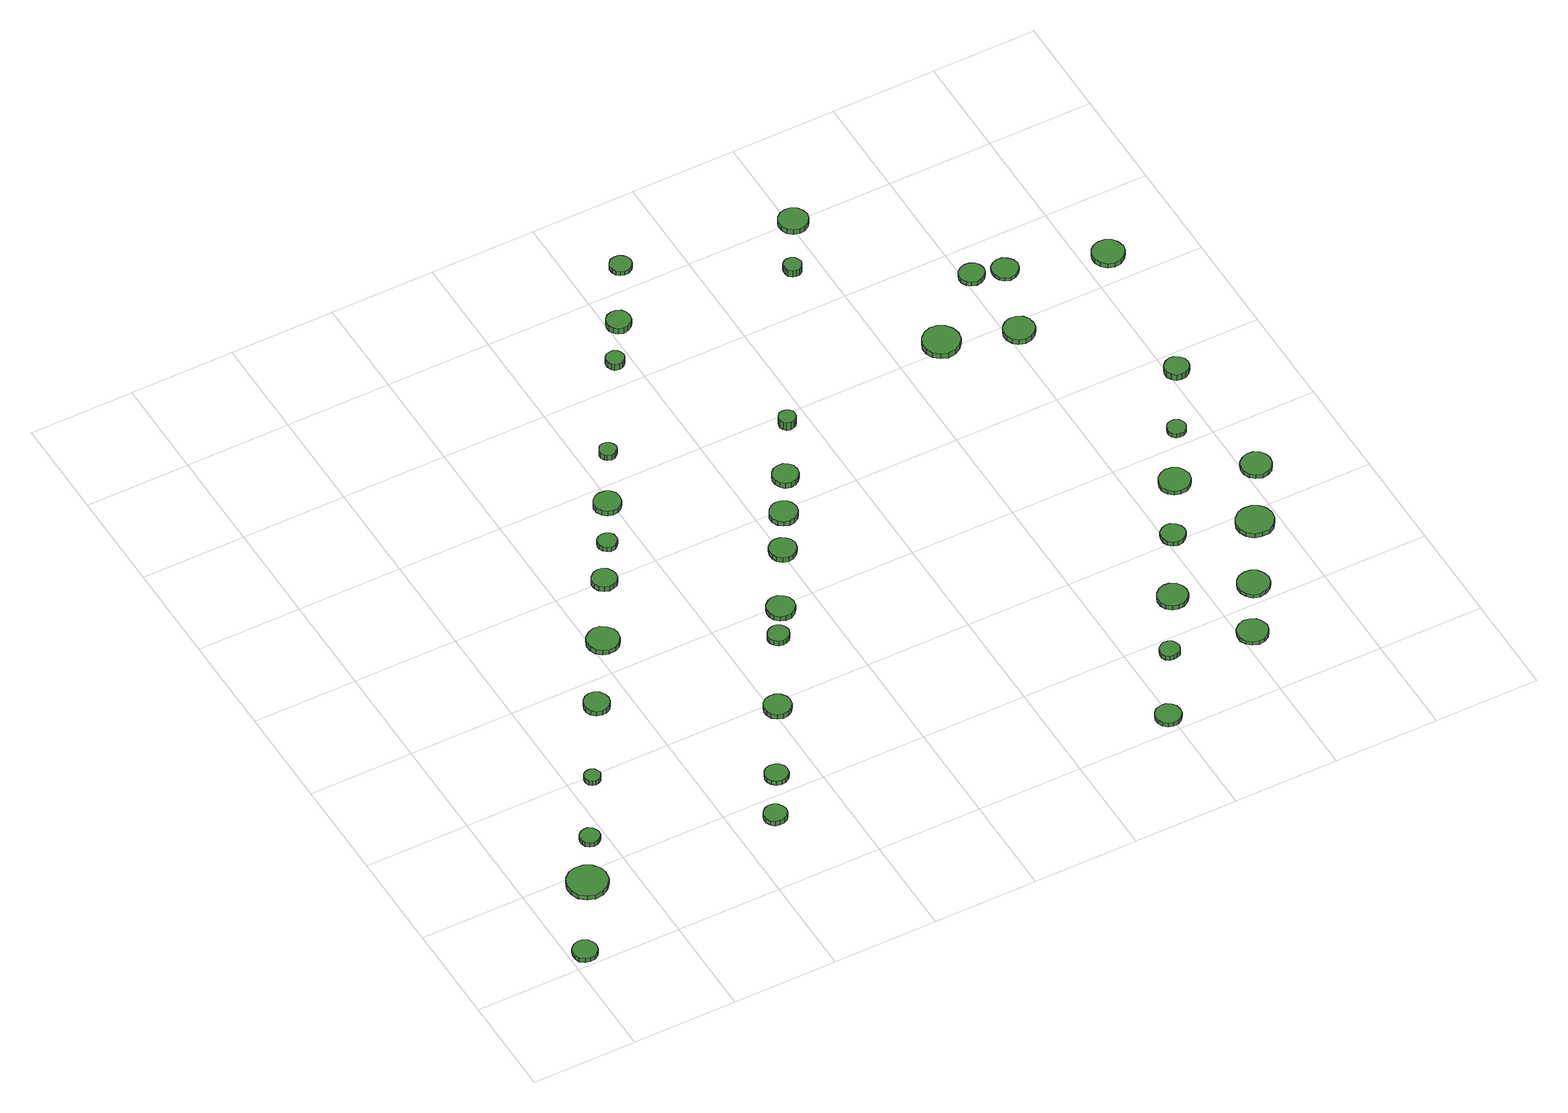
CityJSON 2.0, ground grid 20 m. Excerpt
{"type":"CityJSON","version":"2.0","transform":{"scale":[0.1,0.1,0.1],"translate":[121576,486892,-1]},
"CityObjects":{
"tree1":{"type":"SolitaryVegetationObject","attributes":{"function":"something"},"geometry":[{"type":"MultiSurface","lod":"1","boundaries":[[[0,1,2,3,4,5,6,7,8,9,10,11,12,13,14]],[[15,16,17,18,19,20,21,22,23,24,25,26,27,28,29]],[[0,29,28,1]],[[1,28,27,2]],[[2,27,26,3]],[[3,26,25,4]],[[4,25,24,5]],[[5,24,23,6]],[[6,23,22,7]],[[7,22,21,8]],[[8,21,20,9]],[[9,20,19,10]],[[10,19,18,11]],[[11,18,17,12]],[[12,17,16,13]],[[13,16,15,14]],[[14,15,29,0]]]}]},
"tree2":{"type":"SolitaryVegetationObject","attributes":{"function":"something"},"geometry":[{"type":"MultiSurface","lod":"1","boundaries":[[[30,31,32,33,34,35,36,37,38,39,40,41,42,43,44]],[[45,46,47,48,49,50,51,52,53,54,55,56,57,58,59]],[[30,59,58,31]],[[31,58,57,32]],[[32,57,56,33]],[[33,56,55,34]],[[34,55,54,35]],[[35,54,53,36]],[[36,53,52,37]],[[37,52,51,38]],[[38,51,50,39]],[[39,50,49,40]],[[40,49,48,41]],[[41,48,47,42]],[[42,47,46,43]],[[43,46,45,44]],[[44,45,59,30]]]}]},
"tree3":{"type":"SolitaryVegetationObject","attributes":{"function":"something"},"geometry":[{"type":"MultiSurface","lod":"1","boundaries":[[[60,61,62,63,64,65,66,67,68,69,70,71,72,73,74]],[[75,76,77,78,79,80,81,82,83,84,85,86,87,88,89]],[[60,89,88,61]],[[61,88,87,62]],[[62,87,86,63]],[[63,86,85,64]],[[64,85,84,65]],[[65,84,83,66]],[[66,83,82,67]],[[67,82,81,68]],[[68,81,80,69]],[[69,80,79,70]],[[70,79,78,71]],[[71,78,77,72]],[[72,77,76,73]],[[73,76,75,74]],[[74,75,89,60]]]}]},
"tree4":{"type":"SolitaryVegetationObject","attributes":{"function":"something"},"geometry":[{"type":"MultiSurface","lod":"1","boundaries":[[[90,91,92,93,94,95,96,97,98,99,100,101,102,103,104]],[[105,106,107,108,109,110,111,112,113,114,115,116,117,118,119]],[[90,119,118,91]],[[91,118,117,92]],[[92,117,116,93]],[[93,116,115,94]],[[94,115,114,95]],[[95,114,113,96]],[[96,113,112,97]],[[97,112,111,98]],[[98,111,110,99]],[[99,110,109,100]],[[100,109,108,101]],[[101,108,107,102]],[[102,107,106,103]],[[103,106,105,104]],[[104,105,119,90]]]}]},
"tree5":{"type":"SolitaryVegetationObject","attributes":{"function":"something"},"geometry":[{"type":"MultiSurface","lod":"1","boundaries":[[[120,121,122,123,124,125,126,127,128,129,130,131,132,133,134]],[[135,136,137,138,139,140,141,142,143,144,145,146,147,148,149]],[[120,149,148,121]],[[121,148,147,122]],[[122,147,146,123]],[[123,146,145,124]],[[124,145,144,125]],[[125,144,143,126]],[[126,143,142,127]],[[127,142,141,128]],[[128,141,140,129]],[[129,140,139,130]],[[130,139,138,131]],[[131,138,137,132]],[[132,137,136,133]],[[133,136,135,134]],[[134,135,149,120]]]}]},
"tree6":{"type":"SolitaryVegetationObject","attributes":{"function":"something"},"geometry":[{"type":"MultiSurface","lod":"1","boundaries":[[[150,151,152,153,154,155,156,157,158,159,160,161,162,163,164]],[[165,166,167,168,169,170,171,172,173,174,175,176,177,178,179]],[[150,179,178,151]],[[151,178,177,152]],[[152,177,176,153]],[[153,176,175,154]],[[154,175,174,155]],[[155,174,173,156]],[[156,173,172,157]],[[157,172,171,158]],[[158,171,170,159]],[[159,170,169,160]],[[160,169,168,161]],[[161,168,167,162]],[[162,167,166,163]],[[163,166,165,164]],[[164,165,179,150]]]}]},
"tree7":{"type":"SolitaryVegetationObject","attributes":{"function":"something"},"geometry":[{"type":"MultiSurface","lod":"1","boundaries":[[[180,181,182,183,184,185,186,187,188,189,190,191,192,193,194]],[[195,196,197,198,199,200,201,202,203,204,205,206,207,208,209]],[[180,209,208,181]],[[181,208,207,182]],[[182,207,206,183]],[[183,206,205,184]],[[184,205,204,185]],[[185,204,203,186]],[[186,203,202,187]],[[187,202,201,188]],[[188,201,200,189]],[[189,200,199,190]],[[190,199,198,191]],[[191,198,197,192]],[[192,197,196,193]],[[193,196,195,194]],[[194,195,209,180]]]}]},
"tree8":{"type":"SolitaryVegetationObject","attributes":{"function":"something"},"geometry":[{"type":"MultiSurface","lod":"1","boundaries":[[[210,211,212,213,214,215,216,217,218,219,220,221,222,223,224]],[[225,226,227,228,229,230,231,232,233,234,235,236,237,238,239]],[[210,239,238,211]],[[211,238,237,212]],[[212,237,236,213]],[[213,236,235,214]],[[214,235,234,215]],[[215,234,233,216]],[[216,233,232,217]],[[217,232,231,218]],[[218,231,230,219]],[[219,230,229,220]],[[220,229,228,221]],[[221,228,227,222]],[[222,227,226,223]],[[223,226,225,224]],[[224,225,239,210]]]}]},
"tree9":{"type":"SolitaryVegetationObject","attributes":{"function":"something"},"geometry":[{"type":"MultiSurface","lod":"1","boundaries":[[[240,241,242,243,244,245,246,247,248,249,250,251,252,253,254]],[[255,256,257,258,259,260,261,262,263,264,265,266,267,268,269]],[[240,269,268,241]],[[241,268,267,242]],[[242,267,266,243]],[[243,266,265,244]],[[244,265,264,245]],[[245,264,263,246]],[[246,263,262,247]],[[247,262,261,248]],[[248,261,260,249]],[[249,260,259,250]],[[250,259,258,251]],[[251,258,257,252]],[[252,257,256,253]],[[253,256,255,254]],[[254,255,269,240]]]}]},
"tree10":{"type":"SolitaryVegetationObject","attributes":{"function":"something"},"geometry":[{"type":"MultiSurface","lod":"1","boundaries":[[[270,271,272,273,274,275,276,277,278,279,280,281,282,283,284]],[[285,286,287,288,289,290,291,292,293,294,295,296,297,298,299]],[[270,299,298,271]],[[271,298,297,272]],[[272,297,296,273]],[[273,296,295,274]],[[274,295,294,275]],[[275,294,293,276]],[[276,293,292,277]],[[277,292,291,278]],[[278,291,290,279]],[[279,290,289,280]],[[280,289,288,281]],[[281,288,287,282]],[[282,287,286,283]],[[283,286,285,284]],[[284,285,299,270]]]}]},
"tree11":{"type":"SolitaryVegetationObject","attributes":{"function":"something"},"geometry":[{"type":"MultiSurface","lod":"1","boundaries":[[[300,301,302,303,304,305,306,307,308,309,310,311,312,313,314]],[[315,316,317,318,319,320,321,322,323,324,325,326,327,328,329]],[[300,329,328,301]],[[301,328,327,302]],[[302,327,326,303]],[[303,326,325,304]],[[304,325,324,305]],[[305,324,323,306]],[[306,323,322,307]],[[307,322,321,308]],[[308,321,320,309]],[[309,320,319,310]],[[310,319,318,311]],[[311,318,317,312]],[[312,317,316,313]],[[313,316,315,314]],[[314,315,329,300]]]}]},
"tree12":{"type":"SolitaryVegetationObject","attributes":{"function":"something"},"geometry":[{"type":"MultiSurface","lod":"1","boundaries":[[[330,331,332,333,334,335,336,337,338,339,340,341,342,343,344]],[[345,346,347,348,349,350,351,352,353,354,355,356,357,358,359]],[[330,359,358,331]],[[331,358,357,332]],[[332,357,356,333]],[[333,356,355,334]],[[334,355,354,335]],[[335,354,353,336]],[[336,353,352,337]],[[337,352,351,338]],[[338,351,350,339]],[[339,350,349,340]],[[340,349,348,341]],[[341,348,347,342]],[[342,347,346,343]],[[343,346,345,344]],[[344,345,359,330]]]}]},
"tree13":{"type":"SolitaryVegetationObject","attributes":{"function":"something"},"geometry":[{"type":"MultiSurface","lod":"1","boundaries":[[[360,361,362,363,364,365,366,367,368,369,370,371,372,373,374]],[[375,376,377,378,379,380,381,382,383,384,385,386,387,388,389]],[[360,389,388,361]],[[361,388,387,362]],[[362,387,386,363]],[[363,386,385,364]],[[364,385,384,365]],[[365,384,383,366]],[[366,383,382,367]],[[367,382,381,368]],[[368,381,380,369]],[[369,380,379,370]],[[370,379,378,371]],[[371,378,377,372]],[[372,377,376,373]],[[373,376,375,374]],[[374,375,389,360]]]}]},
"tree14":{"type":"SolitaryVegetationObject","attributes":{"function":"something"},"geometry":[{"type":"MultiSurface","lod":"1","boundaries":[[[390,391,392,393,394,395,396,397,398,399,400,401,402,403,404]],[[405,406,407,408,409,410,411,412,413,414,415,416,417,418,419]],[[390,419,418,391]],[[391,418,417,392]],[[392,417,416,393]],[[393,416,415,394]],[[394,415,414,395]],[[395,414,413,396]],[[396,413,412,397]],[[397,412,411,398]],[[398,411,410,399]],[[399,410,409,400]],[[400,409,408,401]],[[401,408,407,402]],[[402,407,406,403]],[[403,406,405,404]],[[404,405,419,390]]]}]},
"tree15":{"type":"SolitaryVegetationObject","attributes":{"function":"something"},"geometry":[{"type":"MultiSurface","lod":"1","boundaries":[[[420,421,422,423,424,425,426,427,428,429,430,431,432,433,434]],[[435,436,437,438,439,440,441,442,443,444,445,446,447,448,449]],[[420,449,448,421]],[[421,448,447,422]],[[422,447,446,423]],[[423,446,445,424]],[[424,445,444,425]],[[425,444,443,426]],[[426,443,442,427]],[[427,442,441,428]],[[428,441,440,429]],[[429,440,439,430]],[[430,439,438,431]],[[431,438,437,432]],[[432,437,436,433]],[[433,436,435,434]],[[434,435,449,420]]]}]},
"tree16":{"type":"SolitaryVegetationObject","attributes":{"function":"something"},"geometry":[{"type":"MultiSurface","lod":"1","boundaries":[[[450,451,452,453,454,455,456,457,458,459,460,461,462,463,464]],[[465,466,467,468,469,470,471,472,473,474,475,476,477,478,479]],[[450,479,478,451]],[[451,478,477,452]],[[452,477,476,453]],[[453,476,475,454]],[[454,475,474,455]],[[455,474,473,456]],[[456,473,472,457]],[[457,472,471,458]],[[458,471,470,459]],[[459,470,469,460]],[[460,469,468,461]],[[461,468,467,462]],[[462,467,466,463]],[[463,466,465,464]],[[464,465,479,450]]]}]},
"tree17":{"type":"SolitaryVegetationObject","attributes":{"function":"something"},"geometry":[{"type":"MultiSurface","lod":"1","boundaries":[[[480,481,482,483,484,485,486,487,488,489,490,491,492,493,494]],[[495,496,497,498,499,500,501,502,503,504,505,506,507,508,509]],[[480,509,508,481]],[[481,508,507,482]],[[482,507,506,483]],[[483,506,505,484]],[[484,505,504,485]],[[485,504,503,486]],[[486,503,502,487]],[[487,502,501,488]],[[488,501,500,489]],[[489,500,499,490]],[[490,499,498,491]],[[491,498,497,492]],[[492,497,496,493]],[[493,496,495,494]],[[494,495,509,480]]]}]},
"tree18":{"type":"SolitaryVegetationObject","attributes":{"function":"something"},"geometry":[{"type":"MultiSurface","lod":"1","boundaries":[[[510,511,512,513,514,515,516,517,518,519,520,521,522,523,524]],[[525,526,527,528,529,530,531,532,533,534,535,536,537,538,539]],[[510,539,538,511]],[[511,538,537,512]],[[512,537,536,513]],[[513,536,535,514]],[[514,535,534,515]],[[515,534,533,516]],[[516,533,532,517]],[[517,532,531,518]],[[518,531,530,519]],[[519,530,529,520]],[[520,529,528,521]],[[521,528,527,522]],[[522,527,526,523]],[[523,526,525,524]],[[524,525,539,510]]]}]},
"tree19":{"type":"SolitaryVegetationObject","attributes":{"function":"something"},"geometry":[{"type":"MultiSurface","lod":"1","boundaries":[[[540,541,542,543,544,545,546,547,548,549,550,551,552,553,554]],[[555,556,557,558,559,560,561,562,563,564,565,566,567,568,569]],[[540,569,568,541]],[[541,568,567,542]],[[542,567,566,543]],[[543,566,565,544]],[[544,565,564,545]],[[545,564,563,546]],[[546,563,562,547]],[[547,562,561,548]],[[548,561,560,549]],[[549,560,559,550]],[[550,559,558,551]],[[551,558,557,552]],[[552,557,556,553]],[[553,556,555,554]],[[554,555,569,540]]]}]},
"tree20":{"type":"SolitaryVegetationObject","attributes":{"function":"something"},"geometry":[{"type":"MultiSurface","lod":"1","boundaries":[[[570,571,572,573,574,575,576,577,578,579,580,581,582,583,584]],[[585,586,587,588,589,590,591,592,593,594,595,596,597,598,599]],[[570,599,598,571]],[[571,598,597,572]],[[572,597,596,573]],[[573,596,595,574]],[[574,595,594,575]],[[575,594,593,576]],[[576,593,592,577]],[[577,592,591,578]],[[578,591,590,579]],[[579,590,589,580]],[[580,589,588,581]],[[581,588,587,582]],[[582,587,586,583]],[[583,586,585,584]],[[584,585,599,570]]]}]},
"tree21":{"type":"SolitaryVegetationObject","attributes":{"function":"something"},"geometry":[{"type":"MultiSurface","lod":"1","boundaries":[[[600,601,602,603,604,605,606,607,608,609,610,611,612,613,614]],[[615,616,617,618,619,620,621,622,623,624,625,626,627,628,629]],[[600,629,628,601]],[[601,628,627,602]],[[602,627,626,603]],[[603,626,625,604]],[[604,625,624,605]],[[605,624,623,606]],[[606,623,622,607]],[[607,622,621,608]],[[608,621,620,609]],[[609,620,619,610]],[[610,619,618,611]],[[611,618,617,612]],[[612,617,616,613]],[[613,616,615,614]],[[614,615,629,600]]]}]},
"tree22":{"type":"SolitaryVegetationObject","attributes":{"function":"something"},"geometry":[{"type":"MultiSurface","lod":"1","boundaries":[[[630,631,632,633,634,635,636,637,638,639,640,641,642,643,644]],[[645,646,647,648,649,650,651,652,653,654,655,656,657,658,659]],[[630,659,658,631]],[[631,658,657,632]],[[632,657,656,633]],[[633,656,655,634]],[[634,655,654,635]],[[635,654,653,636]],[[636,653,652,637]],[[637,652,651,638]],[[638,651,650,639]],[[639,650,649,640]],[[640,649,648,641]],[[641,648,647,642]],[[642,647,646,643]],[[643,646,645,644]],[[644,645,659,630]]]}]},
"tree23":{"type":"SolitaryVegetationObject","attributes":{"function":"something"},"geometry":[{"type":"MultiSurface","lod":"1","boundaries":[[[660,661,662,663,664,665,666,667,668,669,670,671,672,673,674]],[[675,676,677,678,679,680,681,682,683,684,685,686,687,688,689]],[[660,689,688,661]],[[661,688,687,662]],[[662,687,686,663]],[[663,686,685,664]],[[664,685,684,665]],[[665,684,683,666]],[[666,683,682,667]],[[667,682,681,668]],[[668,681,680,669]],[[669,680,679,670]],[[670,679,678,671]],[[671,678,677,672]],[[672,677,676,673]],[[673,676,675,674]],[[674,675,689,660]]]}]},
"tree24":{"type":"SolitaryVegetationObject","attributes":{"function":"something"},"geometry":[{"type":"MultiSurface","lod":"1","boundaries":[[[690,691,692,693,694,695,696,697,698,699,700,701,702,703,704]],[[705,706,707,708,709,710,711,712,713,714,715,716,717,718,719]],[[690,719,718,691]],[[691,718,717,692]],[[692,717,716,693]],[[693,716,715,694]],[[694,715,714,695]],[[695,714,713,696]],[[696,713,712,697]],[[697,712,711,698]],[[698,711,710,699]],[[699,710,709,700]],[[700,709,708,701]],[[701,708,707,702]],[[702,707,706,703]],[[703,706,705,704]],[[704,705,719,690]]]}]},
"tree25":{"type":"SolitaryVegetationObject","attributes":{"function":"something"},"geometry":[{"type":"MultiSurface","lod":"1","boundaries":[[[720,721,722,723,724,725,726,727,728,729,730,731,732,733,734]],[[735,736,737,738,739,740,741,742,743,744,745,746,747,748,749]],[[720,749,748,721]],[[721,748,747,722]],[[722,747,746,723]],[[723,746,745,724]],[[724,745,744,725]],[[725,744,743,726]],[[726,743,742,727]],[[727,742,741,728]],[[728,741,740,729]],[[729,740,739,730]],[[730,739,738,731]],[[731,738,737,732]],[[732,737,736,733]],[[733,736,735,734]],[[734,735,749,720]]]}]},
"tree26":{"type":"SolitaryVegetationObject","attributes":{"function":"something"},"geometry":[{"type":"MultiSurface","lod":"1","boundaries":[[[750,751,752,753,754,755,756,757,758,759,760,761,762,763,764]],[[765,766,767,768,769,770,771,772,773,774,775,776,777,778,779]],[[750,779,778,751]],[[751,778,777,752]],[[752,777,776,753]],[[753,776,775,754]],[[754,775,774,755]],[[755,774,773,756]],[[756,773,772,757]],[[757,772,771,758]],[[758,771,770,759]],[[759,770,769,760]],[[760,769,768,761]],[[761,768,767,762]],[[762,767,766,763]],[[763,766,765,764]],[[764,765,779,750]]]}]},
"tree27":{"type":"SolitaryVegetationObject","attributes":{"function":"something"},"geometry":[{"type":"MultiSurface","lod":"1","boundaries":[[[780,781,782,783,784,785,786,787,788,789,790,791,792,793,794]],[[795,796,797,798,799,800,801,802,803,804,805,806,807,808,809]],[[780,809,808,781]],[[781,808,807,782]],[[782,807,806,783]],[[783,806,805,784]],[[784,805,804,785]],[[785,804,803,786]],[[786,803,802,787]],[[787,802,801,788]],[[788,801,800,789]],[[789,800,799,790]],[[790,799,798,791]],[[791,798,797,792]],[[792,797,796,793]],[[793,796,795,794]],[[794,795,809,780]]]}]},
"tree28":{"type":"SolitaryVegetationObject","attributes":{"function":"something"},"geometry":[{"type":"MultiSurface","lod":"1","boundaries":[[[810,811,812,813,814,815,816,817,818,819,820,821,822,823,824]],[[825,826,827,828,829,830,831,832,833,834,835,836,837,838,839]],[[810,839,838,811]],[[811,838,837,812]],[[812,837,836,813]],[[813,836,835,814]],[[814,835,834,815]],[[815,834,833,816]],[[816,833,832,817]],[[817,832,831,818]],[[818,831,830,819]],[[819,830,829,820]],[[820,829,828,821]],[[821,828,827,822]],[[822,827,826,823]],[[823,826,825,824]],[[824,825,839,810]]]}]},
"tree29":{"type":"SolitaryVegetationObject","attributes":{"function":"something"},"geometry":[{"type":"MultiSurface","lod":"1","boundaries":[[[840,841,842,843,844,845,846,847,848,849,850,851,852,853,854]],[[855,856,857,858,859,860,861,862,863,864,865,866,867,868,869]],[[840,869,868,841]],[[841,868,867,842]],[[842,867,866,843]],[[843,866,865,844]],[[844,865,864,845]],[[845,864,863,846]],[[846,863,862,847]],[[847,862,861,848]],[[848,861,860,849]],[[849,860,859,850]],[[850,859,858,851]],[[851,858,857,852]],[[852,857,856,853]],[[853,856,855,854]],[[854,855,869,840]]]}]},
"tree30":{"type":"SolitaryVegetationObject","attributes":{"function":"something"},"geometry":[{"type":"MultiSurface","lod":"1","boundaries":[[[870,871,872,873,874,875,876,877,878,879,880,881,882,883,884]],[[885,886,887,888,889,890,891,892,893,894,895,896,897,898,899]],[[870,899,898,871]],[[871,898,897,872]],[[872,897,896,873]],[[873,896,895,874]],[[874,895,894,875]],[[875,894,893,876]],[[876,893,892,877]],[[877,892,891,878]],[[878,891,890,879]],[[879,890,889,880]],[[880,889,888,881]],[[881,888,887,882]],[[882,887,886,883]],[[883,886,885,884]],[[884,885,899,870]]]}]},
"tree31":{"type":"SolitaryVegetationObject","attributes":{"function":"something"},"geometry":[{"type":"MultiSurface","lod":"1","boundaries":[[[900,901,902,903,904,905,906,907,908,909,910,911,912,913,914]],[[915,916,917,918,919,920,921,922,923,924,925,926,927,928,929]],[[900,929,928,901]],[[901,928,927,902]],[[902,927,926,903]],[[903,926,925,904]],[[904,925,924,905]],[[905,924,923,906]],[[906,923,922,907]],[[907,922,921,908]],[[908,921,920,909]],[[909,920,919,910]],[[910,919,918,911]],[[911,918,917,912]],[[912,917,916,913]],[[913,916,915,914]],[[914,915,929,900]]]}]},
"tree32":{"type":"SolitaryVegetationObject","attributes":{"function":"something"},"geometry":[{"type":"MultiSurface","lod":"1","boundaries":[[[930,931,932,933,934,935,936,937,938,939,940,941,942,943,944]],[[945,946,947,948,949,950,951,952,953,954,955,956,957,958,959]],[[930,959,958,931]],[[931,958,957,932]],[[932,957,956,933]],[[933,956,955,934]],[[934,955,954,935]],[[935,954,953,936]],[[936,953,952,937]],[[937,952,951,938]],[[938,951,950,939]],[[939,950,949,940]],[[940,949,948,941]],[[941,948,947,942]],[[942,947,946,943]],[[943,946,945,944]],[[944,945,959,930]]]}]},
"tree33":{"type":"SolitaryVegetationObject","attributes":{"function":"something"},"geometry":[{"type":"MultiSurface","lod":"1","boundaries":[[[960,961,962,963,964,965,966,967,968,969,970,971,972,973,974]],[[975,976,977,978,979,980,981,982,983,984,985,986,987,988,989]],[[960,989,988,961]],[[961,988,987,962]],[[962,987,986,963]],[[963,986,985,964]],[[964,985,984,965]],[[965,984,983,966]],[[966,983,982,967]],[[967,982,981,968]],[[968,981,980,969]],[[969,980,979,970]],[[970,979,978,971]],[[971,978,977,972]],[[972,977,976,973]],[[973,976,975,974]],[[974,975,989,960]]]}]},
"tree34":{"type":"SolitaryVegetationObject","attributes":{"function":"something"},"geometry":[{"type":"MultiSurface","lod":"1","boundaries":[[[990,991,992,993,994,995,996,997,998,999,1000,1001,1002,1003,1004]],[[1005,1006,1007,1008,1009,1010,1011,1012,1013,1014,1015,1016,1017,1018,1019]],[[990,1019,1018,991]],[[991,1018,1017,992]],[[992,1017,1016,993]],[[993,1016,1015,994]],[[994,1015,1014,995]],[[995,1014,1013,996]],[[996,1013,1012,997]],[[997,1012,1011,998]],[[998,1011,1010,999]],[[999,1010,1009,1000]],[[1000,1009,1008,1001]],[[1001,1008,1007,1002]],[[1002,1007,1006,1003]],[[1003,1006,1005,1004]],[[1004,1005,1019,990]]]}]},
"tree35":{"type":"SolitaryVegetationObject","attributes":{"function":"something"},"geometry":[{"type":"MultiSurface","lod":"1","boundaries":[[[1020,1021,1022,1023,1024,1025,1026,1027,1028,1029,1030,1031,1032,1033,1034]],[[1035,1036,1037,1038,1039,1040,1041,1042,1043,1044,1045,1046,1047,1048,1049]],[[1020,1049,1048,1021]],[[1021,1048,1047,1022]],[[1022,1047,1046,1023]],[[1023,1046,1045,1024]],[[1024,1045,1044,1025]],[[1025,1044,1043,1026]],[[1026,1043,1042,1027]],[[1027,1042,1041,1028]],[[1028,1041,1040,1029]],[[1029,1040,1039,1030]],[[1030,1039,1038,1031]],[[1031,1038,1037,1032]],[[1032,1037,1036,1033]],[[1033,1036,1035,1034]],[[1034,1035,1049,1020]]]}]},
"tree36":{"type":"SolitaryVegetationObject","attributes":{"function":"something"},"geometry":[{"type":"MultiSurface","lod":"1","boundaries":[[[1050,1051,1052,1053,1054,1055,1056,1057,1058,1059,1060,1061,1062,1063,1064]],[[1065,1066,1067,1068,1069,1070,1071,1072,1073,1074,1075,1076,1077,1078,1079]],[[1050,1079,1078,1051]],[[1051,1078,1077,1052]],[[1052,1077,1076,1053]],[[1053,1076,1075,1054]],[[1054,1075,1074,1055]],[[1055,1074,1073,1056]],[[1056,1073,1072,1057]],[[1057,1072,1071,1058]],[[1058,1071,1070,1059]],[[1059,1070,1069,1060]],[[1060,1069,1068,1061]],[[1061,1068,1067,1062]],[[1062,1067,1066,1063]],[[1063,1066,1065,1064]],[[1064,1065,1079,1050]]]}]},
"tree37":{"type":"SolitaryVegetationObject","attributes":{"function":"something"},"geometry":[{"type":"MultiSurface","lod":"1","boundaries":[[[1080,1081,1082,1083,1084,1085,1086,1087,1088,1089,1090,1091,1092,1093,1094]],[[1095,1096,1097,1098,1099,1100,1101,1102,1103,1104,1105,1106,1107,1108,1109]],[[1080,1109,1108,1081]],[[1081,1108,1107,1082]],[[1082,1107,1106,1083]],[[1083,1106,1105,1084]],[[1084,1105,1104,1085]],[[1085,1104,1103,1086]],[[1086,1103,1102,1087]],[[1087,1102,1101,1088]],[[1088,1101,1100,1089]],[[1089,1100,1099,1090]],[[1090,1099,1098,1091]],[[1091,1098,1097,1092]],[[1092,1097,1096,1093]],[[1093,1096,1095,1094]],[[1094,1095,1109,1080]]]}]},
"tree38":{"type":"SolitaryVegetationObject","attributes":{"function":"something"},"geometry":[{"type":"MultiSurface","lod":"1","boundaries":[[[1110,1111,1112,1113,1114,1115,1116,1117,1118,1119,1120,1121,1122,1123,1124]],[[1125,1126,1127,1128,1129,1130,1131,1132,1133,1134,1135,1136,1137,1138,1139]],[[1110,1139,1138,1111]],[[1111,1138,1137,1112]],[[1112,1137,1136,1113]],[[1113,1136,1135,1114]],[[1114,1135,1134,1115]],[[1115,1134,1133,1116]],[[1116,1133,1132,1117]],[[1117,1132,1131,1118]],[[1118,1131,1130,1119]],[[1119,1130,1129,1120]],[[1120,1129,1128,1121]],[[1121,1128,1127,1122]],[[1122,1127,1126,1123]],[[1123,1126,1125,1124]],[[1124,1125,1139,1110]]]}]},
"tree39":{"type":"SolitaryVegetationObject","attributes":{"function":"something"},"geometry":[{"type":"MultiSurface","lod":"1","boundaries":[[[1140,1141,1142,1143,1144,1145,1146,1147,1148,1149,1150,1151,1152,1153,1154]],[[1155,1156,1157,1158,1159,1160,1161,1162,1163,1164,1165,1166,1167,1168,1169]],[[1140,1169,1168,1141]],[[1141,1168,1167,1142]],[[1142,1167,1166,1143]],[[1143,1166,1165,1144]],[[1144,1165,1164,1145]],[[1145,1164,1163,1146]],[[1146,1163,1162,1147]],[[1147,1162,1161,1148]],[[1148,1161,1160,1149]],[[1149,1160,1159,1150]],[[1150,1159,1158,1151]],[[1151,1158,1157,1152]],[[1152,1157,1156,1153]],[[1153,1156,1155,1154]],[[1154,1155,1169,1140]]]}]},
"tree40":{"type":"SolitaryVegetationObject","attributes":{"function":"something"},"geometry":[{"type":"MultiSurface","lod":"1","boundaries":[[[1170,1171,1172,1173,1174,1175,1176,1177,1178,1179,1180,1181,1182,1183,1184]],[[1185,1186,1187,1188,1189,1190,1191,1192,1193,1194,1195,1196,1197,1198,1199]],[[1170,1199,1198,1171]],[[1171,1198,1197,1172]],[[1172,1197,1196,1173]],[[1173,1196,1195,1174]],[[1174,1195,1194,1175]],[[1175,1194,1193,1176]],[[1176,1193,1192,1177]],[[1177,1192,1191,1178]],[[1178,1191,1190,1179]],[[1179,1190,1189,1180]],[[1180,1189,1188,1181]],[[1181,1188,1187,1182]],[[1182,1187,1186,1183]],[[1183,1186,1185,1184]],[[1184,1185,1199,1170]]]}]}
},
"vertices":[
[52,29,16],[50,38,16],[45,46,16],[36,51,16],[27,52,16],[18,49,16],[10,42,16],[7,33,16],[7,24,16],[10,15,16],[18,9,16],[27,6,16],[36,7,16],[45,12,16],[50,19,16],[50,19,7],[45,12,7],[36,7,7],[27,6,7],[18,9,7],[10,15,7],[7,24,7],[7,33,7],[10,42,7],[18,49,7],[27,52,7],[36,51,7],[45,46,7],[50,38,7],[52,29,7],
[152,173,16],[149,188,16],[139,201,16],[126,209,16],[110,210,16],[95,206,16],[83,195,16],[77,181,16],[77,165,16],[83,150,16],[95,140,16],[110,135,16],[126,137,16],[139,145,16],[149,157,16],[149,157,6],[139,145,6],[126,137,6],[110,135,6],[95,140,6],[83,150,6],[77,165,6],[77,181,6],[83,195,6],[95,206,6],[110,210,6],[126,209,6],[139,201,6],[149,188,6],[152,173,6],
[190,266,16],[188,273,16],[183,280,16],[177,284,16],[169,284,16],[162,282,16],[156,277,16],[153,270,16],[153,262,16],[156,255,16],[162,250,16],[169,247,16],[177,248,16],[183,252,16],[188,258,16],[188,258,6],[183,252,6],[177,248,6],[169,247,6],[162,250,6],[156,255,6],[153,262,6],[153,270,6],[156,277,6],[162,282,6],[169,284,6],[177,284,6],[183,280,6],[188,273,6],[190,266,6],
[261,391,16],[259,397,16],[256,402,16],[250,406,16],[244,406,16],[238,404,16],[233,400,16],[231,394,16],[231,388,16],[233,382,16],[238,378,16],[244,376,16],[250,377,16],[256,380,16],[259,385,16],[259,385,6],[256,380,6],[250,377,6],[244,376,6],[238,378,6],[233,382,6],[231,388,6],[231,394,6],[233,400,6],[238,404,6],[244,406,6],[250,406,6],[256,402,6],[259,397,6],[261,391,6],
[362,542,17],[360,552,17],[354,560,17],[346,565,17],[336,566,17],[326,563,17],[319,556,17],[315,547,17],[315,537,17],[319,528,17],[326,521,17],[336,518,17],[346,519,17],[354,524,17],[360,532,17],[360,532,6],[354,524,6],[346,519,6],[336,518,6],[326,521,6],[319,528,6],[315,537,6],[315,547,6],[319,556,6],[326,563,6],[336,566,6],[346,565,6],[354,560,6],[360,552,6],[362,542,6],
[501,156,17],[499,164,17],[494,172,17],[486,176,17],[477,177,17],[469,174,17],[462,168,17],[459,160,17],[459,151,17],[462,143,17],[469,137,17],[477,135,17],[486,136,17],[494,140,17],[499,147,17],[499,147,6],[494,140,6],[486,136,6],[477,135,6],[469,137,6],[462,143,6],[459,151,6],[459,160,6],[462,168,6],[469,174,6],[477,177,6],[486,176,6],[494,172,6],[499,164,6],[501,156,6],
[550,240,16],[549,249,16],[543,256,16],[536,260,16],[527,261,16],[518,259,16],[512,253,16],[508,244,16],[508,236,16],[512,228,16],[518,222,16],[527,219,16],[536,220,16],[543,224,16],[549,231,16],[549,231,6],[543,224,6],[536,220,6],[527,219,6],[518,222,6],[512,228,6],[508,236,6],[508,244,6],[512,253,6],[518,259,6],[527,261,6],[536,260,6],[543,256,6],[549,249,6],[550,240,6],
[452,670,17],[450,682,17],[442,692,17],[432,699,17],[419,700,17],[408,696,17],[398,688,17],[393,676,17],[393,664,17],[398,653,17],[408,645,17],[419,641,17],[432,642,17],[442,648,17],[450,658,17],[450,658,6],[442,648,6],[432,642,6],[419,641,6],[408,645,6],[398,653,6],[393,664,6],[393,676,6],[398,688,6],[408,696,6],[419,700,6],[432,699,6],[442,692,6],[450,682,6],[452,670,6],
[636,383,17],[634,393,17],[627,402,17],[618,407,17],[608,408,17],[598,405,17],[590,398,17],[586,388,17],[586,378,17],[590,368,17],[598,361,17],[608,358,17],[618,359,17],[627,364,17],[634,373,17],[634,373,6],[627,364,6],[618,359,6],[608,358,6],[598,361,6],[590,368,6],[586,378,6],[586,388,6],[590,398,6],[598,405,6],[608,408,6],[618,407,6],[627,402,6],[634,393,6],[636,383,6],
[519,798,17],[517,807,17],[512,815,17],[503,820,17],[494,821,17],[485,818,17],[477,811,17],[473,803,17],[473,793,17],[477,784,17],[485,778,17],[494,775,17],[503,776,17],[512,780,17],[517,788,17],[517,788,6],[512,780,6],[503,776,6],[494,775,6],[485,778,6],[477,784,6],[473,793,6],[473,803,6],[477,811,6],[485,818,6],[494,821,6],[503,820,6],[512,815,6],[517,807,6],[519,798,6],
[563,875,16],[562,883,16],[557,889,16],[551,893,16],[543,893,16],[536,891,16],[530,886,16],[527,879,16],[527,872,16],[530,865,16],[536,860,16],[543,857,16],[551,858,16],[557,862,16],[562,868,16],[562,868,6],[557,862,6],[551,858,6],[543,857,6],[536,860,6],[530,865,6],[527,872,6],[527,879,6],[530,886,6],[536,891,6],[543,893,6],[551,893,6],[557,889,6],[562,883,6],[563,875,6],
[716,533,17],[714,541,17],[709,548,17],[702,552,17],[694,553,17],[686,550,17],[680,544,17],[676,537,17],[676,528,17],[680,521,17],[686,515,17],[694,513,17],[702,514,17],[709,518,17],[714,525,17],[714,525,6],[709,518,6],[702,514,6],[694,513,6],[686,515,6],[680,521,6],[676,528,6],[676,537,6],[680,544,6],[686,550,6],[694,553,6],[702,552,6],[709,548,6],[714,541,6],[716,533,6],
[616,957,17],[614,968,17],[608,976,17],[599,981,17],[589,982,17],[579,979,17],[571,972,17],[566,963,17],[566,952,17],[571,942,17],[579,935,17],[589,932,17],[599,933,17],[608,939,17],[614,947,17],[614,947,6],[608,939,6],[599,933,6],[589,932,6],[579,935,6],[571,942,6],[566,952,6],[566,963,6],[571,972,6],[579,979,6],[589,982,6],[599,981,6],[608,976,6],[614,968,6],[616,957,6],
[757,588,17],[755,599,17],[748,607,17],[739,613,17],[728,614,17],[718,611,17],[710,603,17],[706,593,17],[706,583,17],[710,573,17],[718,566,17],[728,562,17],[739,563,17],[748,569,17],[755,578,17],[755,578,6],[748,569,6],[739,563,6],[728,562,6],[718,566,6],[710,573,6],[706,583,6],[706,593,6],[710,603,6],[718,611,6],[728,614,6],[739,613,6],[748,607,6],[755,599,6],[757,588,6],
[669,1066,19],[667,1072,19],[663,1078,19],[658,1081,19],[651,1082,19],[644,1080,19],[640,1075,19],[637,1069,19],[637,1063,19],[640,1056,19],[644,1052,19],[651,1050,19],[658,1051,19],[663,1054,19],[667,1059,19],[667,1059,6],[663,1054,6],[658,1051,6],[651,1050,6],[644,1052,6],[640,1056,6],[637,1063,6],[637,1069,6],[640,1075,6],[644,1080,6],[651,1082,6],[658,1081,6],[663,1078,6],[667,1072,6],[669,1066,6],
[828,710,17],[826,720,17],[820,728,17],[811,734,17],[801,735,17],[791,732,17],[783,725,17],[779,715,17],[779,705,17],[783,695,17],[791,688,17],[801,685,17],[811,686,17],[820,692,17],[826,700,17],[826,700,6],[820,692,6],[811,686,6],[801,685,6],[791,688,6],[783,695,6],[779,705,6],[779,715,6],[783,725,6],[791,732,6],[801,735,6],[811,734,6],[820,728,6],[826,720,6],[828,710,6],
[873,786,17],[871,797,17],[865,805,17],[855,811,17],[845,812,17],[835,809,17],[827,802,17],[822,792,17],[822,781,17],[827,771,17],[835,764,17],[845,761,17],[855,762,17],[865,767,17],[871,776,17],[871,776,6],[865,767,6],[855,762,6],[845,761,6],[835,764,6],[827,771,6],[822,781,6],[822,792,6],[827,802,6],[835,809,6],[845,812,6],[855,811,6],[865,805,6],[871,797,6],[873,786,6],
[788,1252,20],[786,1259,20],[782,1265,20],[776,1268,20],[769,1269,20],[762,1267,20],[757,1262,20],[754,1256,20],[754,1249,20],[757,1242,20],[762,1237,20],[769,1235,20],[776,1236,20],[782,1239,20],[786,1245,20],[786,1245,6],[782,1239,6],[776,1236,6],[769,1235,6],[762,1237,6],[757,1242,6],[754,1249,6],[754,1256,6],[757,1262,6],[762,1267,6],[769,1269,6],[776,1268,6],[782,1265,6],[786,1259,6],[788,1252,6],
[918,864,18],[916,874,18],[910,882,18],[902,887,18],[892,888,18],[882,885,18],[875,878,18],[871,869,18],[871,859,18],[875,850,18],[882,843,18],[892,840,18],[902,841,18],[910,846,18],[916,854,18],[916,854,6],[910,846,6],[902,841,6],[892,840,6],[882,843,6],[875,850,6],[871,859,6],[871,869,6],[875,878,6],[882,885,6],[892,888,6],[902,887,6],[910,882,6],[916,874,6],[918,864,6],
[1219,33,16],[1217,43,16],[1211,51,16],[1203,56,16],[1193,57,16],[1183,54,16],[1176,47,16],[1172,38,16],[1172,28,16],[1176,19,16],[1183,12,16],[1193,9,16],[1203,10,16],[1211,15,16],[1217,23,16],[1217,23,7],[1211,15,7],[1203,10,7],[1193,9,7],[1183,12,7],[1176,19,7],[1172,28,7],[1172,38,7],[1176,47,7],[1183,54,7],[1193,57,7],[1203,56,7],[1211,51,7],[1217,43,7],[1219,33,7],
[844,1331,19],[842,1340,19],[836,1348,19],[828,1352,19],[819,1353,19],[810,1350,19],[803,1344,19],[799,1335,19],[799,1326,19],[803,1317,19],[810,1311,19],[819,1308,19],[828,1309,19],[836,1314,19],[842,1321,19],[842,1321,6],[836,1314,6],[828,1309,6],[819,1308,6],[810,1311,6],[803,1317,6],[799,1326,6],[799,1335,6],[803,1344,6],[810,1350,6],[819,1353,6],[828,1352,6],[836,1348,6],[842,1340,6],[844,1331,6],
[977,978,24],[976,985,24],[972,990,24],[966,993,24],[959,994,24],[953,992,24],[948,987,24],[946,981,24],[946,975,24],[948,969,24],[953,964,24],[959,962,24],[966,963,24],[972,966,24],[976,972,24],[976,972,6],[972,966,6],[966,963,6],[959,962,6],[953,964,6],[948,969,6],[946,975,6],[946,981,6],[948,987,6],[953,992,6],[959,994,6],[966,993,6],[972,990,6],[976,985,6],[977,978,6],
[1292,168,17],[1290,176,17],[1286,182,17],[1279,186,17],[1271,187,17],[1264,184,17],[1258,179,17],[1255,172,17],[1255,164,17],[1258,157,17],[1264,152,17],[1271,150,17],[1279,151,17],[1286,154,17],[1290,161,17],[1290,161,7],[1286,154,7],[1279,151,7],[1271,150,7],[1264,152,7],[1258,157,7],[1255,164,7],[1255,172,7],[1258,179,7],[1264,184,7],[1271,187,7],[1279,186,7],[1286,182,7],[1290,176,7],[1292,168,7],
[912,1449,16],[910,1458,16],[905,1464,16],[898,1469,16],[889,1469,16],[881,1467,16],[875,1461,16],[872,1454,16],[872,1445,16],[875,1437,16],[881,1432,16],[889,1429,16],[898,1430,16],[905,1434,16],[910,1441,16],[910,1441,7],[905,1434,7],[898,1430,7],[889,1429,7],[881,1432,7],[875,1437,7],[872,1445,7],[872,1454,7],[875,1461,7],[881,1467,7],[889,1469,7],[898,1469,7],[905,1464,7],[910,1458,7],[912,1449,7],
[1369,280,17],[1367,291,17],[1360,301,17],[1350,307,17],[1338,308,17],[1327,304,17],[1319,296,17],[1314,286,17],[1314,274,17],[1319,264,17],[1327,256,17],[1338,253,17],[1350,254,17],[1360,260,17],[1367,269,17],[1367,269,7],[1360,260,7],[1350,254,7],[1338,253,7],[1327,256,7],[1319,264,7],[1314,274,7],[1314,286,7],[1319,296,7],[1327,304,7],[1338,308,7],[1350,307,7],[1360,301,7],[1367,291,7],[1369,280,7],
[1451,138,15],[1448,150,15],[1441,160,15],[1431,165,15],[1419,167,15],[1408,163,15],[1399,155,15],[1394,144,15],[1394,132,15],[1399,122,15],[1408,114,15],[1419,110,15],[1431,111,15],[1441,117,15],[1448,127,15],[1448,127,7],[1441,117,7],[1431,111,7],[1419,110,7],[1408,114,7],[1399,122,7],[1394,132,7],[1394,144,7],[1399,155,7],[1408,163,7],[1419,167,7],[1431,165,7],[1441,160,7],[1448,150,7],[1451,138,7],
[1438,411,16],[1436,420,16],[1430,428,16],[1422,433,16],[1413,434,16],[1404,431,16],[1396,424,16],[1393,416,16],[1393,406,16],[1396,398,16],[1404,391,16],[1413,388,16],[1422,389,16],[1430,394,16],[1436,402,16],[1436,402,7],[1430,394,7],[1422,389,7],[1413,388,7],[1404,391,7],[1396,398,7],[1393,406,7],[1393,416,7],[1396,424,7],[1404,431,7],[1413,434,7],[1422,433,7],[1430,428,7],[1436,420,7],[1438,411,7],
[1167,1297,22],[1165,1304,22],[1161,1310,22],[1155,1313,22],[1148,1314,22],[1142,1312,22],[1136,1307,22],[1134,1301,22],[1134,1294,22],[1136,1287,22],[1142,1283,22],[1148,1281,22],[1155,1281,22],[1161,1285,22],[1165,1291,22],[1165,1291,7],[1161,1285,7],[1155,1281,7],[1148,1281,7],[1142,1283,7],[1136,1287,7],[1134,1294,7],[1134,1301,7],[1136,1307,7],[1142,1312,7],[1148,1314,7],[1155,1313,7],[1161,1310,7],[1165,1304,7],[1167,1297,7],
[1510,239,15],[1507,251,15],[1500,262,15],[1489,268,15],[1477,269,15],[1465,265,15],[1456,257,15],[1451,245,15],[1451,233,15],[1456,222,15],[1465,213,15],[1477,209,15],[1489,211,15],[1500,217,15],[1507,227,15],[1507,227,7],[1500,217,7],[1489,211,7],[1477,209,7],[1465,213,7],[1456,222,7],[1451,233,7],[1451,245,7],[1456,257,7],[1465,265,7],[1477,269,7],[1489,268,7],[1500,262,7],[1507,251,7],[1510,239,7],
[1324,1015,18],[1321,1029,18],[1312,1041,18],[1300,1048,18],[1285,1050,18],[1272,1045,18],[1261,1035,18],[1255,1022,18],[1255,1008,18],[1261,994,18],[1272,985,18],[1285,980,18],[1300,982,18],[1312,989,18],[1321,1001,18],[1321,1001,6],[1312,989,6],[1300,982,6],[1285,980,6],[1272,985,6],[1261,994,6],[1255,1008,6],[1255,1022,6],[1261,1035,6],[1272,1045,6],[1285,1050,6],[1300,1048,6],[1312,1041,6],[1321,1029,6],[1324,1015,6],
[1234,1396,18],[1231,1407,18],[1225,1416,18],[1215,1422,18],[1204,1423,18],[1193,1420,18],[1184,1412,18],[1180,1402,18],[1180,1390,18],[1184,1380,18],[1193,1372,18],[1204,1369,18],[1215,1370,18],[1225,1376,18],[1231,1385,18],[1231,1385,7],[1225,1376,7],[1215,1370,7],[1204,1369,7],[1193,1372,7],[1184,1380,7],[1180,1390,7],[1180,1402,7],[1184,1412,7],[1193,1420,7],[1204,1423,7],[1215,1422,7],[1225,1416,7],[1231,1407,7],[1234,1396,7],
[1510,523,16],[1507,535,16],[1500,545,16],[1490,551,16],[1477,552,16],[1466,548,16],[1457,540,16],[1452,529,16],[1452,517,16],[1457,506,16],[1466,498,16],[1477,494,16],[1490,495,16],[1500,501,16],[1507,511,16],[1507,511,7],[1500,501,7],[1490,495,7],[1477,494,7],[1466,498,7],[1457,506,7],[1452,517,7],[1452,529,7],[1457,540,7],[1466,548,7],[1477,552,7],[1490,551,7],[1500,545,7],[1507,535,7],[1510,523,7],
[1590,369,17],[1587,383,17],[1578,395,17],[1566,402,17],[1551,403,17],[1538,399,17],[1527,389,17],[1521,376,17],[1521,362,17],[1527,349,17],[1538,339,17],[1551,335,17],[1566,336,17],[1578,343,17],[1587,355,17],[1587,355,7],[1578,343,7],[1566,336,7],[1551,335,7],[1538,339,7],[1527,349,7],[1521,362,7],[1521,376,7],[1527,389,7],[1538,399,7],[1551,403,7],[1566,402,7],[1578,395,7],[1587,383,7],[1590,369,7],
[1451,975,16],[1449,987,16],[1442,997,16],[1431,1003,16],[1419,1004,16],[1408,1000,16],[1399,992,16],[1394,981,16],[1394,969,16],[1399,958,16],[1408,950,16],[1419,946,16],[1431,948,16],[1442,954,16],[1449,963,16],[1449,963,5],[1442,954,5],[1431,948,5],[1419,946,5],[1408,950,5],[1399,958,5],[1394,969,5],[1394,981,5],[1399,992,5],[1408,1000,5],[1419,1004,5],[1431,1003,5],[1442,997,5],[1449,987,5],[1451,975,5],
[1564,634,15],[1562,641,15],[1558,647,15],[1551,651,15],[1544,651,15],[1537,649,15],[1532,644,15],[1529,637,15],[1529,630,15],[1532,623,15],[1537,618,15],[1544,616,15],[1551,617,15],[1558,621,15],[1562,627,15],[1562,627,6],[1558,621,6],[1551,617,6],[1544,616,6],[1537,618,6],[1532,623,6],[1529,630,6],[1529,637,6],[1532,644,6],[1537,649,6],[1544,651,6],[1551,651,6],[1558,647,6],[1562,641,6],[1564,634,6],
[1439,1132,17],[1437,1142,17],[1431,1150,17],[1422,1154,17],[1413,1155,17],[1403,1152,17],[1396,1146,17],[1392,1137,17],[1392,1127,17],[1396,1118,17],[1403,1112,17],[1413,1109,17],[1422,1110,17],[1431,1115,17],[1437,1122,17],[1437,1122,7],[1431,1115,7],[1422,1110,7],[1413,1109,7],[1403,1112,7],[1396,1118,7],[1392,1127,7],[1392,1137,7],[1396,1146,7],[1403,1152,7],[1413,1155,7],[1422,1154,7],[1431,1150,7],[1437,1142,7],[1439,1132,7],
[1652,489,15],[1650,500,15],[1643,510,15],[1633,516,15],[1621,517,15],[1610,513,15],[1601,505,15],[1596,494,15],[1596,483,15],[1601,472,15],[1610,464,15],[1621,460,15],[1633,462,15],[1643,467,15],[1650,477,15],[1650,477,6],[1643,467,6],[1633,462,6],[1621,460,6],[1610,464,6],[1601,472,6],[1596,483,6],[1596,494,6],[1601,505,6],[1610,513,6],[1621,517,6],[1633,516,6],[1643,510,6],[1650,500,6],[1652,489,6],
[1498,1116,14],[1496,1126,14],[1489,1134,14],[1481,1140,14],[1470,1141,14],[1460,1137,14],[1453,1131,14],[1449,1121,14],[1449,1111,14],[1453,1101,14],[1460,1095,14],[1470,1091,14],[1481,1092,14],[1489,1098,14],[1496,1106,14],[1496,1106,7],[1489,1098,7],[1481,1092,7],[1470,1091,7],[1460,1095,7],[1453,1101,7],[1449,1111,7],[1449,1121,7],[1453,1131,7],[1460,1137,7],[1470,1141,7],[1481,1140,7],[1489,1134,7],[1496,1126,7],[1498,1116,7],
[1639,759,19],[1637,768,19],[1631,776,19],[1623,781,19],[1614,782,19],[1605,779,19],[1598,772,19],[1594,764,19],[1594,754,19],[1598,746,19],[1605,739,19],[1614,737,19],[1623,738,19],[1631,742,19],[1637,750,19],[1637,750,6],[1631,742,6],[1623,738,6],[1614,737,6],[1605,739,6],[1598,746,6],[1594,754,6],[1594,764,6],[1598,772,6],[1605,779,6],[1614,782,6],[1623,781,6],[1631,776,6],[1637,768,6],[1639,759,6],
[1678,1061,16],[1675,1074,16],[1668,1084,16],[1657,1090,16],[1645,1091,16],[1633,1087,16],[1624,1079,16],[1619,1068,16],[1619,1055,16],[1624,1044,16],[1633,1036,16],[1645,1032,16],[1657,1033,16],[1668,1039,16],[1675,1049,16],[1675,1049,6],[1668,1039,6],[1657,1033,6],[1645,1032,6],[1633,1036,6],[1624,1044,6],[1619,1055,6],[1619,1068,6],[1624,1079,6],[1633,1087,6],[1645,1091,6],[1657,1090,6],[1668,1084,6],[1675,1074,6],[1678,1061,6]
]}
